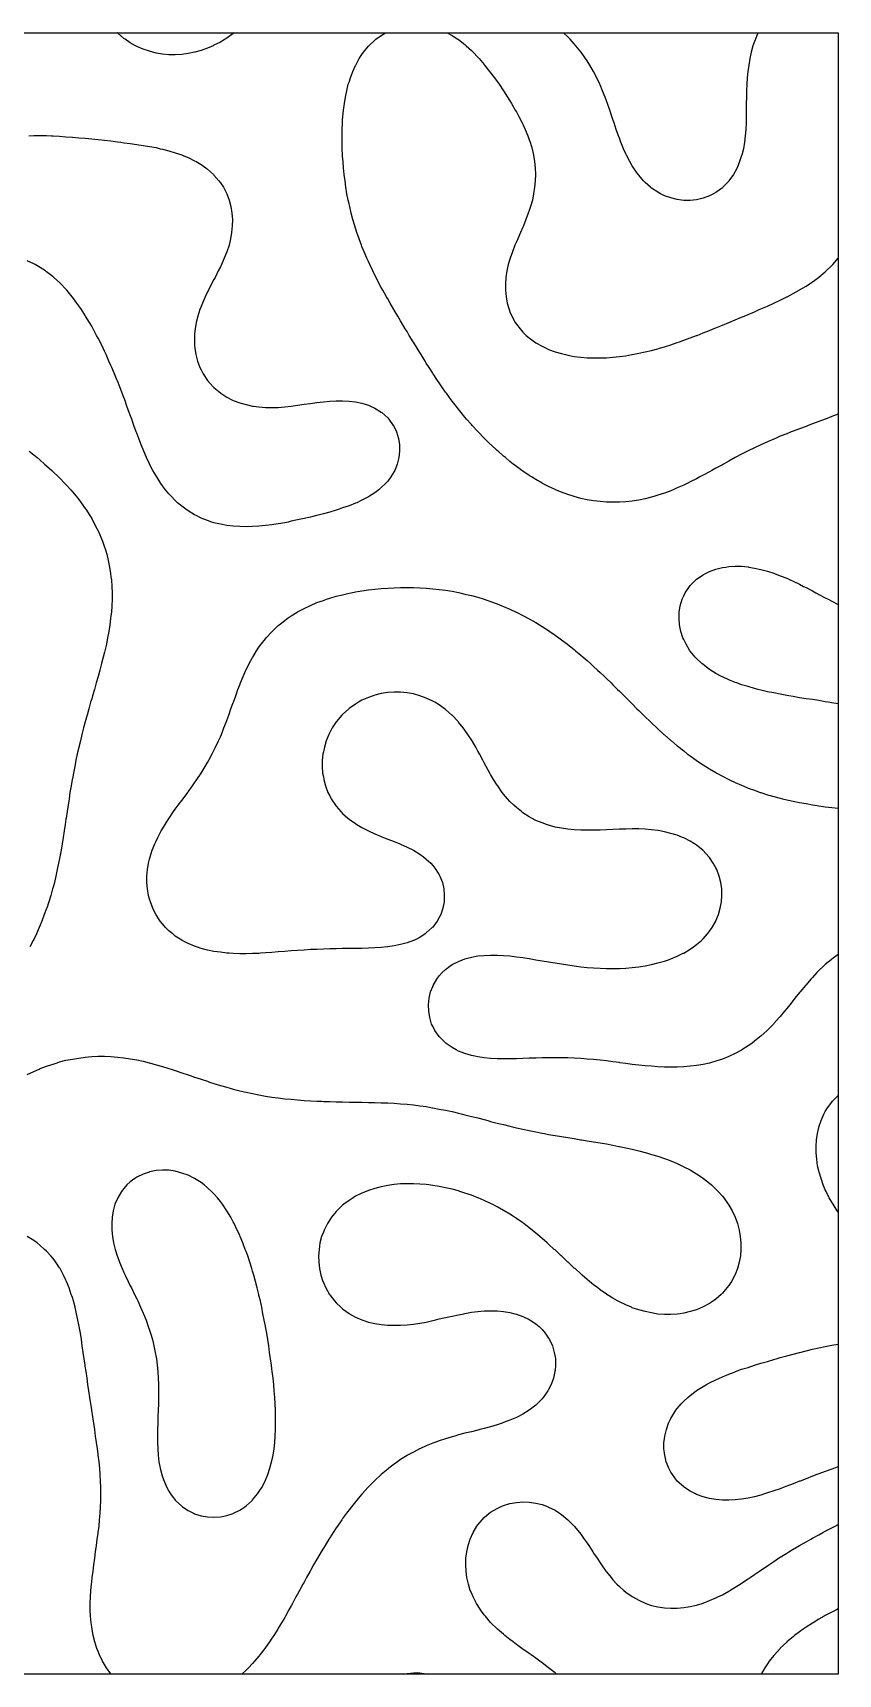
# Model space of a CAD drawing. Header units: metres. Extents: x 0 to 255, y 0 to 255.
# Drawn here: x 129.9 to 255, y 0 to 255 of the extents above; entities that cross this region are included whole.
import ezdxf

# ---------------------------------------------------------------- set-up
doc = ezdxf.new("R2010")
doc.units = ezdxf.units.M

msp = doc.modelspace()

# ---------------------------------------------------------------- linework, layer by layer
for points in [[(0, 0), (0, 255), (255, 255), (255, 0), (0, 0)], [(161.16, 255), (161, 254.87), (160, 254.19), (159.72, 254), (159, 253.56), (158, 253.06), (157.89, 253), (157, 252.61), (156, 252.28), (155.04, 252), (155, 251.99), (154, 251.77), (153, 251.64), (152, 251.59), (151, 251.6), (150, 251.69), (149, 251.86), (148.48, 252), (148, 252.13), (147, 252.46), (146, 252.88), (145.79, 253), (145, 253.45), (144.18, 254), (144, 254.14), (143, 254.98), (142.98, 255)], [(255, 195.74), (254, 195.37), (253.04, 195), (253, 194.98), (252, 194.61), (251, 194.26), (250.35, 194), (250, 193.86), (249, 193.5), (248, 193.12), (247.71, 193), (247, 192.71), (246, 192.33), (245.25, 192), (245, 191.89), (244, 191.46), (243, 191), (243, 191), (242, 190.53), (241, 190.04), (240.93, 190), (240, 189.52), (239, 189), (239, 189), (238, 188.46), (237.17, 188), (237, 187.9), (236, 187.37), (235.35, 187), (235, 186.8), (234, 186.27), (233.51, 186), (233, 185.72), (232, 185.23), (231.55, 185), (231, 184.72), (230, 184.29), (229.34, 184), (229, 183.85), (228, 183.48), (227, 183.16), (226.51, 183), (226, 182.84), (225, 182.6), (224, 182.41), (223, 182.26), (222, 182.15), (221, 182.09), (220, 182.07), (219, 182.1), (218, 182.18), (217, 182.3), (216, 182.46), (215, 182.66), (214, 182.94), (213.81, 183), (213, 183.27), (212, 183.62), (211.1, 184), (211, 184.05), (210, 184.51), (209.06, 185), (209, 185.03), (208, 185.6), (207.36, 186), (207, 186.24), (206, 186.9), (205.86, 187), (205, 187.63), (204.52, 188), (204, 188.41), (203.29, 189), (203, 189.25), (202.14, 190), (202, 190.13), (201.06, 191), (201, 191.05), (200.03, 192), (200, 192.03), (199.07, 193), (199, 193.07), (198.15, 194), (198, 194.16), (197.27, 195), (197, 195.31), (196.43, 196), (196, 196.52), (195.62, 197), (195, 197.8), (194.85, 198), (194.13, 199), (194, 199.18), (193.42, 200), (193, 200.61), (192.73, 201), (192.09, 202), (192, 202.13), (191.44, 203), (191, 203.69), (190.8, 204), (190.2, 205), (190, 205.31), (189.57, 206), (189, 206.94), (188.96, 207), (188.36, 208), (188, 208.59), (187.74, 209), (187.16, 210), (187, 210.25), (186.55, 211), (186, 211.93), (185.96, 212), (185.38, 213), (185, 213.65), (184.79, 214), (184.26, 215), (184, 215.45), (183.69, 216), (183.19, 217), (183, 217.36), (182.67, 218), (182.22, 219), (182, 219.45), (181.74, 220), (181.33, 221), (181, 221.81), (180.92, 222), (180.55, 223), (180.22, 224), (180, 224.64), (179.88, 225), (179.59, 226), (179.34, 227), (179.1, 228), (179, 228.42), (178.86, 229), (178.67, 230), (178.51, 231), (178.38, 232), (178.26, 233), (178.15, 234), (178.06, 235), (178, 235.8), (177.98, 236), (177.93, 237), (177.9, 238), (177.9, 239), (177.92, 240), (177.97, 241), (178, 241.42), (178.05, 242), (178.15, 243), (178.28, 244), (178.44, 245), (178.63, 246), (178.88, 247), (179, 247.36), (179.21, 248), (179.57, 249), (180, 249.94), (180.03, 250), (180.57, 251), (181, 251.64), (181.26, 252), (182, 252.91), (182.09, 253), (183, 253.86), (183.17, 254), (184, 254.6), (184.66, 255)], [(194.25, 255), (195, 254.59), (195.91, 254), (196, 253.94), (197, 253.17), (197.2, 253), (198, 252.27), (198.27, 252), (199, 251.23), (199.21, 251), (200, 250.07), (200.06, 250), (200.84, 249), (201, 248.8), (201.59, 248), (202, 247.43), (202.31, 247), (202.98, 246), (203, 245.97), (203.63, 245), (204, 244.42), (204.26, 244), (204.83, 243), (205, 242.72), (205.4, 242), (205.9, 241), (206, 240.8), (206.38, 240), (206.77, 239), (207, 238.38), (207.14, 238), (207.43, 237), (207.65, 236), (207.81, 235), (207.92, 234), (207.96, 233), (207.93, 232), (207.83, 231), (207.68, 230), (207.48, 229), (207.21, 228), (207, 227.4), (206.85, 227), (206.49, 226), (206.08, 225), (206, 224.82), (205.63, 224), (205.22, 223), (205, 222.52), (204.77, 222), (204.4, 221), (204.05, 220), (204, 219.85), (203.74, 219), (203.52, 218), (203.38, 217), (203.3, 216), (203.31, 215), (203.39, 214), (203.57, 213), (203.86, 212), (204, 211.67), (204.29, 211), (204.83, 210), (205, 209.76), (205.57, 209), (206, 208.52), (206.53, 208), (207, 207.59), (207.8, 207), (208, 206.86), (209, 206.3), (209.61, 206), (210, 205.81), (211, 205.45), (212, 205.16), (212.64, 205), (213, 204.91), (214, 204.72), (215, 204.6), (216, 204.53), (217, 204.49), (218, 204.49), (219, 204.53), (220, 204.59), (221, 204.69), (222, 204.83), (222.93, 205), (223, 205.01), (224, 205.22), (225, 205.43), (226, 205.66), (227, 205.93), (227.21, 206), (228, 206.24), (229, 206.54), (230, 206.87), (230.35, 207), (231, 207.24), (232, 207.59), (233, 207.97), (233.07, 208), (234, 208.37), (235, 208.75), (235.59, 209), (236, 209.18), (237, 209.57), (238, 209.99), (238.02, 210), (239, 210.41), (240, 210.82), (240.41, 211), (241, 211.26), (242, 211.67), (242.74, 212), (243, 212.12), (244, 212.55), (244.99, 213), (245, 213.01), (246, 213.48), (247, 213.96), (247.07, 214), (248, 214.49), (248.92, 215), (249, 215.05), (250, 215.64), (250.54, 216), (251, 216.32), (251.94, 217), (252, 217.05), (253, 217.88), (253.13, 218), (254, 218.84), (254.15, 219), (255, 219.99)], [(242.53, 255), (242.13, 254), (242, 253.66), (241.76, 253), (241.49, 252), (241.28, 251), (241.1, 250), (241, 249.32), (240.95, 249), (240.85, 248), (240.78, 247), (240.75, 246), (240.73, 245), (240.72, 244), (240.72, 243), (240.71, 242), (240.68, 241), (240.64, 240), (240.56, 239), (240.45, 238), (240.28, 237), (240.02, 236), (240, 235.94), (239.69, 235), (239.29, 234), (239, 233.47), (238.72, 233), (238.02, 232), (238, 231.97), (237.07, 231), (237, 230.94), (236, 230.21), (235.65, 230), (235, 229.65), (234, 229.3), (233, 229.06), (232.49, 229), (232, 228.94), (231, 228.95), (230.65, 229), (230, 229.09), (229, 229.34), (228, 229.69), (227.4, 230), (227, 230.22), (226, 230.88), (225.86, 231), (225, 231.76), (224.76, 232), (224, 232.88), (223.9, 233), (223.22, 234), (223, 234.34), (222.6, 235), (222.1, 236), (222, 236.21), (221.63, 237), (221.25, 238), (221, 238.62), (220.85, 239), (220.51, 240), (220.18, 241), (220, 241.51), (219.83, 242), (219.5, 243), (219.17, 244), (219, 244.42), (218.78, 245), (218.4, 246), (218, 246.92), (217.96, 247), (217.5, 248), (217, 248.97), (216.98, 249), (216.41, 250), (216, 250.64), (215.76, 251), (215.05, 252), (215, 252.07), (214.25, 253), (214, 253.29), (213.35, 254), (213, 254.36), (212.34, 255)], [(129.24, 239), (130, 239.03), (131, 239.04), (132, 239.03), (132.76, 239), (133, 238.99), (134, 238.93), (135, 238.86), (136, 238.78), (137, 238.7), (138, 238.61), (139, 238.52), (140, 238.42), (141, 238.32), (142, 238.2), (143, 238.08), (143.53, 238), (144, 237.93), (145, 237.79), (146, 237.65), (147, 237.51), (148, 237.35), (149, 237.16), (149.65, 237), (150, 236.91), (151, 236.66), (152, 236.38), (153, 236.03), (153.06, 236), (154, 235.61), (155, 235.13), (155.23, 235), (156, 234.53), (156.75, 234), (157, 233.81), (157.91, 233), (158, 232.91), (158.78, 232), (159, 231.71), (159.47, 231), (159.99, 230), (160, 229.98), (160.39, 229), (160.64, 228), (160.8, 227), (160.87, 226), (160.85, 225), (160.75, 224), (160.58, 223), (160.34, 222), (160.01, 221), (160, 220.99), (159.6, 220), (159.18, 219), (159, 218.66), (158.66, 218), (158.17, 217), (158, 216.7), (157.63, 216), (157.13, 215), (157, 214.75), (156.63, 214), (156.21, 213), (156, 212.48), (155.8, 212), (155.5, 211), (155.26, 210), (155.08, 209), (155, 208.22), (154.97, 208), (154.96, 207), (155, 206.44), (155.03, 206), (155.2, 205), (155.45, 204), (155.81, 203), (156, 202.64), (156.34, 202), (157, 201), (157, 201), (157.88, 200), (158, 199.88), (159, 199.05), (159.07, 199), (160, 198.41), (160.8, 198), (161, 197.89), (162, 197.51), (163, 197.24), (164, 197.02), (164.13, 197), (165, 196.87), (166, 196.79), (167, 196.77), (168, 196.8), (169, 196.88), (169.98, 197), (170, 197), (171, 197.15), (172, 197.29), (173, 197.43), (174, 197.56), (175, 197.68), (176, 197.77), (177, 197.83), (178, 197.84), (179, 197.78), (180, 197.66), (181, 197.46), (182, 197.15), (182.32, 197), (183, 196.68), (184, 196.06), (184.08, 196), (185, 195.17), (185.16, 195), (185.87, 194), (186, 193.77), (186.38, 193), (186.68, 192), (186.83, 191), (186.85, 190), (186.74, 189), (186.49, 188), (186.09, 187), (186, 186.85), (185.49, 186), (185, 185.36), (184.68, 185), (184, 184.34), (183.6, 184), (183, 183.54), (182.17, 183), (182, 182.89), (181, 182.38), (180.19, 182), (180, 181.91), (179, 181.52), (178, 181.18), (177.48, 181), (177, 180.84), (176, 180.55), (175, 180.29), (174, 180.02), (173.93, 180), (173, 179.76), (172, 179.53), (171, 179.32), (170, 179.11), (169.51, 179), (169, 178.89), (168, 178.71), (167, 178.56), (166, 178.44), (165, 178.35), (164, 178.3), (163, 178.27), (162, 178.29), (161, 178.36), (160, 178.47), (159, 178.64), (158, 178.89), (157.69, 179), (157, 179.24), (156, 179.62), (155.25, 180), (155, 180.13), (154, 180.72), (153.61, 181), (153, 181.46), (152.36, 182), (152, 182.33), (151.34, 183), (151, 183.38), (150.48, 184), (150, 184.64), (149.73, 185), (149.11, 186), (149, 186.17), (148.52, 187), (148.01, 188), (148, 188.02), (147.54, 189), (147.11, 190), (147, 190.25), (146.68, 191), (146.32, 192), (146, 192.81), (145.92, 193), (145.56, 194), (145.22, 195), (145, 195.58), (144.84, 196), (144.49, 197), (144.13, 198), (144, 198.33), (143.74, 199), (143.38, 200), (143, 200.93), (142.97, 201), (142.56, 202), (142.15, 203), (142, 203.33), (141.69, 204), (141.26, 205), (141, 205.53), (140.77, 206), (140.3, 207), (140, 207.56), (139.76, 208), (139.24, 209), (139, 209.41), (138.66, 210), (138.06, 211), (138, 211.1), (137.42, 212), (137, 212.6), (136.71, 213), (136, 213.95), (135.96, 214), (135.14, 215), (135, 215.15), (134.2, 216), (134, 216.2), (133.12, 217), (133, 217.11), (132, 217.88), (131.83, 218), (131, 218.55), (130.21, 219), (130, 219.12), (129, 219.57)], [(129.3, 190), (130, 189.43), (130.51, 189), (131, 188.59), (131.68, 188), (132, 187.72), (132.8, 187), (133, 186.81), (133.85, 186), (134, 185.85), (134.83, 185), (135, 184.82), (135.74, 184), (136, 183.71), (136.59, 183), (137, 182.49), (137.38, 182), (138, 181.12), (138.09, 181), (138.71, 180), (139, 179.53), (139.31, 179), (139.81, 178), (140, 177.61), (140.29, 177), (140.67, 176), (141, 175.09), (141.04, 175), (141.34, 174), (141.57, 173), (141.77, 172), (141.93, 171), (142, 170.49), (142.07, 170), (142.15, 169), (142.19, 168), (142.18, 167), (142.14, 166), (142.07, 165), (142, 164.43), (141.95, 164), (141.81, 163), (141.65, 162), (141.48, 161), (141.29, 160), (141.05, 159), (141, 158.8), (140.79, 158), (140.54, 157), (140.29, 156), (140, 155.01), (140, 155), (139.7, 154), (139.43, 153), (139.15, 152), (139, 151.54), (138.83, 151), (138.55, 150), (138.29, 149), (138.01, 148), (138, 147.98), (137.73, 147), (137.48, 146), (137.25, 145), (137, 144), (137, 143.99), (136.76, 143), (136.56, 142), (136.37, 141), (136.18, 140), (136, 139.09), (135.98, 139), (135.79, 138), (135.63, 137), (135.48, 136), (135.34, 135), (135.19, 134), (135.03, 133), (135, 132.84), (134.86, 132), (134.71, 131), (134.56, 130), (134.41, 129), (134.25, 128), (134.06, 127), (134, 126.73), (133.85, 126), (133.64, 125), (133.43, 124), (133.2, 123), (133, 122.28), (132.92, 122), (132.63, 121), (132.35, 120), (132.01, 119), (132, 118.98), (131.64, 118), (131.28, 117), (131, 116.36), (130.84, 116), (130.41, 115), (130, 114.16), (129.91, 114), (129.41, 113)], [(255, 150.73), (254, 150.9), (253.46, 151), (253, 151.08), (252, 151.25), (251, 151.4), (250, 151.55), (249, 151.7), (248, 151.87), (247.33, 152), (247, 152.07), (246, 152.26), (245, 152.44), (244, 152.64), (243, 152.87), (242.52, 153), (242, 153.14), (241, 153.42), (240, 153.71), (239.23, 154), (239, 154.09), (238, 154.48), (237, 154.94), (236.89, 155), (236, 155.48), (235.16, 156), (235, 156.11), (234, 156.84), (233.82, 157), (233, 157.77), (232.78, 158), (232, 158.96), (231.97, 159), (231.36, 160), (231, 160.73), (230.87, 161), (230.54, 162), (230.36, 163), (230.28, 164), (230.31, 165), (230.46, 166), (230.75, 167), (231, 167.52), (231.24, 168), (231.9, 169), (232, 169.12), (232.87, 170), (233, 170.11), (234, 170.79), (234.37, 171), (235, 171.32), (236, 171.66), (237, 171.91), (237.56, 172), (238, 172.07), (239, 172.14), (240, 172.12), (241, 172.02), (241.11, 172), (242, 171.85), (243, 171.64), (244, 171.38), (245, 171.05), (245.13, 171), (246, 170.66), (247, 170.27), (247.56, 170), (248, 169.79), (249, 169.33), (249.63, 169), (250, 168.8), (251, 168.3), (251.54, 168), (252, 167.75), (253, 167.24), (253.44, 167), (254, 166.7), (255, 166.21)], [(255, 111.82), (254, 111.09), (253.89, 111), (253, 110.25), (252.73, 110), (252, 109.3), (251.7, 109), (251, 108.25), (250.77, 108), (250, 107.11), (249.91, 107), (249.09, 106), (249, 105.89), (248.29, 105), (248, 104.64), (247.49, 104), (247, 103.4), (246.67, 103), (246, 102.2), (245.82, 102), (245, 101.08), (244.93, 101), (244, 100.05), (243.94, 100), (243, 99.14), (242.84, 99), (242, 98.33), (241.57, 98), (241, 97.6), (240.05, 97), (240, 96.97), (239, 96.43), (238.09, 96), (238, 95.96), (237, 95.56), (236, 95.24), (235.17, 95), (235, 94.95), (234, 94.72), (233, 94.56), (232, 94.44), (231, 94.37), (230, 94.33), (229, 94.32), (228, 94.33), (227, 94.38), (226, 94.44), (225, 94.52), (224, 94.62), (223, 94.73), (222, 94.86), (221.04, 95), (221, 95.01), (220, 95.15), (219, 95.28), (218, 95.39), (217, 95.48), (216, 95.57), (215, 95.64), (214, 95.69), (213, 95.73), (212, 95.76), (211, 95.77), (210, 95.76), (209, 95.74), (208, 95.71), (207, 95.68), (206, 95.64), (205, 95.61), (204, 95.59), (203, 95.58), (202, 95.6), (201, 95.65), (200, 95.74), (199, 95.89), (198.56, 96), (198, 96.13), (197, 96.42), (196, 96.8), (195.63, 97), (195, 97.35), (194.08, 98), (194, 98.06), (193.05, 99), (193, 99.06), (192.35, 100), (192, 100.67), (191.83, 101), (191.53, 102), (191.37, 103), (191.34, 104), (191.44, 105), (191.66, 106), (192, 106.83), (192.08, 107), (192.64, 108), (193, 108.47), (193.47, 109), (194, 109.5), (194.66, 110), (195, 110.23), (196, 110.74), (196.64, 111), (197, 111.14), (198, 111.41), (199, 111.58), (200, 111.67), (201, 111.72), (202, 111.71), (203, 111.66), (204, 111.58), (205, 111.47), (206, 111.34), (207, 111.19), (208, 111), (208.02, 111), (209, 110.82), (210, 110.65), (211, 110.49), (212, 110.34), (213, 110.2), (214, 110.05), (214.36, 110), (215, 109.91), (216, 109.8), (217, 109.72), (218, 109.66), (219, 109.63), (220, 109.62), (221, 109.64), (222, 109.69), (223, 109.77), (224, 109.89), (224.62, 110), (225, 110.07), (226, 110.26), (227, 110.49), (228, 110.76), (228.64, 111), (229, 111.14), (230, 111.54), (230.93, 112), (231, 112.04), (232, 112.62), (232.53, 113), (233, 113.36), (233.74, 114), (234, 114.26), (234.67, 115), (235, 115.42), (235.42, 116), (235.97, 117), (236, 117.06), (236.4, 118), (236.68, 119), (236.86, 120), (236.93, 121), (236.9, 122), (236.75, 123), (236.51, 124), (236.14, 125), (236, 125.26), (235.59, 126), (235, 126.86), (234.89, 127), (234, 127.95), (233.95, 128), (233, 128.77), (232.67, 129), (232, 129.42), (231, 129.91), (230.81, 130), (230, 130.33), (229, 130.63), (228, 130.86), (227.28, 131), (227, 131.06), (226, 131.19), (225, 131.27), (224, 131.31), (223, 131.32), (222, 131.3), (221, 131.27), (220, 131.22), (219, 131.18), (218, 131.14), (217, 131.11), (216, 131.1), (215, 131.13), (214, 131.19), (213, 131.28), (212, 131.42), (211, 131.61), (210, 131.88), (209.67, 132), (209, 132.25), (208, 132.65), (207.35, 133), (207, 133.2), (206, 133.83), (205.78, 134), (205, 134.63), (204.59, 135), (204, 135.58), (203.62, 136), (203, 136.74), (202.79, 137), (202.09, 138), (202, 138.13), (201.45, 139), (201, 139.76), (200.85, 140), (200.32, 141), (200, 141.57), (199.76, 142), (199.24, 143), (199, 143.42), (198.67, 144), (198.1, 145), (198, 145.15), (197.46, 146), (197, 146.65), (196.74, 147), (196, 147.92), (195.93, 148), (195, 148.98), (194.98, 149), (194, 149.85), (193.81, 150), (193, 150.58), (192.3, 151), (192, 151.18), (191, 151.63), (190.01, 152), (190, 152), (189, 152.29), (188, 152.46), (187, 152.54), (186, 152.56), (185, 152.49), (184, 152.34), (183, 152.09), (182.75, 152), (182, 151.73), (181, 151.31), (180.46, 151), (180, 150.72), (179, 150.01), (178.98, 150), (178, 149.11), (177.89, 149), (177.05, 148), (177, 147.93), (176.38, 147), (176, 146.3), (175.84, 146), (175.44, 145), (175.16, 144), (175, 143.29), (174.93, 143), (174.82, 142), (174.8, 141), (174.88, 140), (175, 139.39), (175.08, 139), (175.35, 138), (175.71, 137), (176, 136.44), (176.24, 136), (176.89, 135), (177, 134.86), (177.73, 134), (178, 133.72), (178.81, 133), (179, 132.84), (180, 132.14), (180.21, 132), (181, 131.52), (182, 131.01), (182.02, 131), (183, 130.55), (184, 130.15), (184.35, 130), (185, 129.73), (186, 129.36), (186.87, 129), (187, 128.94), (188, 128.5), (189, 128), (189, 128), (190, 127.4), (190.55, 127), (191, 126.64), (191.68, 126), (192, 125.65), (192.5, 125), (193, 124.17), (193.1, 124), (193.49, 123), (193.71, 122), (193.8, 121), (193.75, 120), (193.57, 119), (193.24, 118), (193, 117.55), (192.69, 117), (192, 116.08), (191.93, 116), (191, 115.15), (190.81, 115), (190, 114.47), (189.05, 114), (189, 113.98), (188, 113.6), (187, 113.35), (186, 113.16), (185, 113), (184.96, 113), (184, 112.89), (183, 112.83), (182, 112.79), (181, 112.76), (180, 112.75), (179, 112.74), (178, 112.73), (177, 112.71), (176, 112.69), (175, 112.65), (174, 112.61), (173, 112.56), (172, 112.5), (171, 112.44), (170, 112.37), (169, 112.29), (168, 112.21), (167, 112.13), (166, 112.05), (165.23, 112), (165, 111.98), (164, 111.94), (163, 111.91), (162, 111.91), (161, 111.95), (160.39, 112), (160, 112.03), (159, 112.15), (158, 112.3), (157, 112.49), (156, 112.75), (155.28, 113), (155, 113.11), (154, 113.52), (153.07, 114), (153, 114.04), (152, 114.68), (151.59, 115), (151, 115.5), (150.49, 116), (150, 116.55), (149.64, 117), (149, 117.99), (148.99, 118), (148.49, 119), (148.13, 120), (148, 120.42), (147.83, 121), (147.66, 122), (147.59, 123), (147.59, 124), (147.67, 125), (147.84, 126), (148, 126.62), (148.1, 127), (148.42, 128), (148.79, 129), (149, 129.44), (149.28, 130), (149.79, 131), (150, 131.35), (150.4, 132), (151, 132.93), (151.05, 133), (151.73, 134), (152, 134.37), (152.46, 135), (153, 135.72), (153.21, 136), (153.93, 137), (154, 137.09), (154.65, 138), (155, 138.49), (155.36, 139), (156, 139.98), (156.01, 140), (156.63, 141), (157, 141.63), (157.22, 142), (157.74, 143), (158, 143.49), (158.26, 144), (158.71, 145), (159, 145.65), (159.16, 146), (159.55, 147), (159.93, 148), (160, 148.17), (160.32, 149), (160.65, 150), (161, 150.96), (161.02, 151), (161.38, 152), (161.73, 153), (162, 153.68), (162.13, 154), (162.53, 155), (162.98, 156), (163, 156.04), (163.47, 157), (164, 157.97), (164.02, 158), (164.62, 159), (165, 159.54), (165.33, 160), (166, 160.85), (166.13, 161), (167, 161.96), (167.04, 162), (168, 162.9), (168.12, 163), (169, 163.7), (169.4, 164), (170, 164.42), (170.95, 165), (171, 165.03), (172, 165.56), (172.9, 166), (173, 166.05), (174, 166.47), (175, 166.82), (175.49, 167), (176, 167.18), (177, 167.46), (178, 167.7), (179, 167.93), (179.3, 168), (180, 168.15), (181, 168.32), (182, 168.46), (183, 168.57), (184, 168.66), (185, 168.73), (186, 168.78), (187, 168.82), (188, 168.82), (189, 168.81), (190, 168.77), (191, 168.71), (192, 168.63), (193, 168.53), (194, 168.4), (195, 168.25), (196, 168.05), (196.19, 168), (197, 167.81), (198, 167.57), (199, 167.31), (199.98, 167), (200, 166.99), (201, 166.65), (202, 166.3), (202.72, 166), (203, 165.88), (204, 165.46), (204.97, 165), (205, 164.99), (206, 164.48), (206.9, 164), (207, 163.94), (208, 163.38), (208.61, 163), (209, 162.75), (210, 162.12), (210.18, 162), (211, 161.43), (211.6, 161), (212, 160.7), (212.94, 160), (213, 159.95), (214, 159.17), (214.2, 159), (215, 158.33), (215.39, 158), (216, 157.47), (216.52, 157), (217, 156.57), (217.61, 156), (218, 155.64), (218.67, 155), (219, 154.69), (219.71, 154), (220, 153.72), (220.73, 153), (221, 152.73), (221.73, 152), (222, 151.73), (222.73, 151), (223, 150.73), (223.73, 150), (224, 149.74), (224.75, 149), (225, 148.75), (225.78, 148), (226, 147.79), (226.84, 147), (227, 146.85), (227.93, 146), (228, 145.94), (229, 145.07), (229.08, 145), (230, 144.24), (230.29, 144), (231, 143.43), (231.56, 143), (232, 142.67), (232.94, 142), (233, 141.95), (234, 141.29), (234.45, 141), (235, 140.65), (236, 140.07), (236.12, 140), (237, 139.51), (238, 139.01), (238.01, 139), (239, 138.53), (240, 138.1), (240.23, 138), (241, 137.67), (242, 137.32), (242.9, 137), (243, 136.96), (244, 136.64), (245, 136.36), (246, 136.1), (246.36, 136), (247, 135.83), (248, 135.61), (249, 135.42), (250, 135.25), (251, 135.07), (251.43, 135), (252, 134.9), (253, 134.77), (254, 134.65), (255, 134.56)], [(129, 93.19), (130, 93.64), (130.82, 94), (131, 94.08), (132, 94.46), (133, 94.79), (133.66, 95), (134, 95.11), (135, 95.37), (136, 95.56), (137, 95.72), (138, 95.85), (139, 95.94), (140, 95.99), (141, 95.99), (142, 95.95), (143, 95.86), (144, 95.75), (145, 95.61), (146, 95.44), (147, 95.24), (147.91, 95), (148, 94.97), (149, 94.69), (150, 94.42), (151, 94.12), (151.33, 94), (152, 93.77), (153, 93.45), (154, 93.12), (154.32, 93), (155, 92.75), (156, 92.44), (157, 92.11), (157.32, 92), (158, 91.77), (159, 91.48), (160, 91.2), (160.67, 91), (161, 90.9), (162, 90.64), (163, 90.42), (164, 90.21), (165, 90), (165, 90), (166, 89.8), (167, 89.65), (168, 89.52), (169, 89.41), (170, 89.31), (171, 89.23), (172, 89.15), (173, 89.09), (174, 89.03), (174.74, 89), (175, 88.99), (176, 88.95), (177, 88.93), (178, 88.91), (179, 88.89), (180, 88.88), (181, 88.86), (182, 88.84), (183, 88.82), (184, 88.78), (185, 88.74), (186, 88.69), (187, 88.62), (188, 88.54), (189, 88.44), (190, 88.32), (191, 88.18), (191.98, 88), (192, 88), (193, 87.8), (194, 87.6), (195, 87.4), (196, 87.17), (196.64, 87), (197, 86.9), (198, 86.65), (199, 86.41), (200, 86.16), (200.57, 86), (201, 85.88), (202, 85.62), (203, 85.39), (204, 85.15), (204.6, 85), (205, 84.9), (206, 84.67), (207, 84.47), (208, 84.28), (209, 84.07), (209.35, 84), (210, 83.86), (211, 83.68), (212, 83.52), (213, 83.37), (214, 83.21), (215, 83.03), (215.17, 83), (216, 82.85), (217, 82.69), (218, 82.53), (219, 82.37), (220, 82.19), (220.92, 82), (221, 81.98), (222, 81.76), (223, 81.55), (224, 81.33), (225, 81.07), (225.22, 81), (226, 80.76), (227, 80.47), (228, 80.13), (228.33, 80), (229, 79.73), (230, 79.33), (230.69, 79), (231, 78.84), (232, 78.33), (232.56, 78), (233, 77.72), (234, 77.06), (234.08, 77), (235, 76.29), (235.33, 76), (236, 75.37), (236.36, 75), (237, 74.28), (237.23, 74), (237.93, 73), (238, 72.89), (238.52, 72), (238.99, 71), (239, 70.98), (239.37, 70), (239.62, 69), (239.79, 68), (239.89, 67), (239.89, 66), (239.8, 65), (239.63, 64), (239.36, 63), (239, 62.11), (238.95, 62), (238.43, 61), (238, 60.37), (237.72, 60), (237, 59.18), (236.82, 59), (236, 58.28), (235.62, 58), (235, 57.58), (234, 57.05), (233.9, 57), (233, 56.61), (232, 56.32), (231, 56.09), (230.43, 56), (230, 55.93), (229, 55.86), (228, 55.87), (227, 55.95), (226.71, 56), (226, 56.12), (225, 56.33), (224, 56.59), (223, 56.94), (222.87, 57), (222, 57.38), (221, 57.85), (220.73, 58), (220, 58.42), (219.07, 59), (219, 59.04), (218, 59.73), (217.64, 60), (217, 60.5), (216.38, 61), (216, 61.32), (215.22, 62), (215, 62.19), (214.11, 63), (214, 63.1), (213.03, 64), (213, 64.03), (212, 64.97), (211.97, 65), (211, 65.9), (210.89, 66), (210, 66.81), (209.79, 67), (209, 67.69), (208.65, 68), (208, 68.54), (207.44, 69), (207, 69.35), (206.13, 70), (206, 70.1), (205, 70.78), (204.68, 71), (204, 71.45), (203.09, 72), (203, 72.05), (202, 72.6), (201.24, 73), (201, 73.13), (200, 73.58), (199.04, 74), (199, 74.02), (198, 74.41), (197, 74.74), (196.2, 75), (196, 75.07), (195, 75.35), (194, 75.56), (193, 75.75), (192, 75.92), (191.41, 76), (191, 76.06), (190, 76.15), (189, 76.2), (188, 76.2), (187, 76.16), (186, 76.06), (185.64, 76), (185, 75.9), (184, 75.7), (183, 75.46), (182, 75.14), (181.66, 75), (181, 74.72), (180, 74.24), (179.61, 74), (179, 73.61), (178.19, 73), (178, 72.84), (177.11, 72), (177, 71.88), (176.28, 71), (176, 70.59), (175.62, 70), (175.13, 69), (175, 68.68), (174.73, 68), (174.48, 67), (174.33, 66), (174.26, 65), (174.29, 64), (174.4, 63), (174.6, 62), (174.93, 61), (175, 60.84), (175.38, 60), (175.96, 59), (176, 58.94), (176.72, 58), (177, 57.69), (177.72, 57), (178, 56.76), (179, 56.05), (179.09, 56), (180, 55.49), (181, 55.06), (181.16, 55), (182, 54.71), (183, 54.48), (184, 54.33), (185, 54.24), (186, 54.2), (187, 54.22), (188, 54.29), (189, 54.4), (190, 54.54), (191, 54.71), (192, 54.93), (192.28, 55), (193, 55.18), (194, 55.4), (195, 55.61), (196, 55.82), (196.81, 56), (197, 56.04), (198, 56.22), (199, 56.35), (200, 56.44), (201, 56.47), (202, 56.45), (203, 56.37), (204, 56.2), (204.75, 56), (205, 55.93), (206, 55.57), (207, 55.1), (207.16, 55), (208, 54.44), (208.52, 54), (209, 53.53), (209.46, 53), (210, 52.22), (210.14, 52), (210.59, 51), (210.88, 50), (211, 49.32), (211.06, 49), (211.09, 48), (211, 47.16), (210.98, 47), (210.75, 46), (210.4, 45), (210, 44.23), (209.87, 44), (209.17, 43), (209, 42.8), (208.23, 42), (208, 41.79), (207, 41.03), (206.96, 41), (206, 40.41), (205.24, 40), (205, 39.87), (204, 39.45), (203, 39.08), (202.79, 39), (202, 38.73), (201, 38.45), (200, 38.19), (199.32, 38), (199, 37.91), (198, 37.66), (197, 37.42), (196, 37.17), (195.44, 37), (195, 36.86), (194, 36.57), (193, 36.26), (192.33, 36), (192, 35.87), (191, 35.47), (190, 35.02), (189.96, 35), (189, 34.51), (188.09, 34), (188, 33.95), (187, 33.33), (186.52, 33), (186, 32.62), (185.18, 32), (185, 31.86), (184, 31.02), (183.98, 31), (183, 30.1), (182.9, 30), (182, 29.09), (181.92, 29), (181.01, 28), (181, 27.99), (180.17, 27), (180, 26.8), (179.36, 26), (179, 25.53), (178.59, 25), (178, 24.18), (177.87, 24), (177.19, 23), (177, 22.73), (176.51, 22), (176, 21.2), (175.86, 21), (175.26, 20), (175, 19.58), (174.64, 19), (174.07, 18), (174, 17.89), (173.49, 17), (173, 16.12), (172.93, 16), (172.39, 15), (172, 14.3), (171.83, 14), (171.31, 13), (171, 12.45), (170.75, 12), (170.22, 11), (170, 10.61), (169.65, 10), (169.1, 9), (169, 8.83), (168.51, 8), (168, 7.14), (167.91, 7), (167.29, 6), (167, 5.57), (166.61, 5), (166, 4.13), (165.9, 4), (165.15, 3), (165, 2.82), (164.32, 2), (164, 1.65), (163.39, 1), (163, 0.61), (162.35, 0)], [(255, 71.8), (254.85, 72), (254.2, 73), (254, 73.33), (253.61, 74), (253.12, 75), (253, 75.25), (252.67, 76), (252.34, 77), (252.05, 78), (252, 78.19), (251.81, 79), (251.66, 80), (251.58, 81), (251.57, 82), (251.63, 83), (251.77, 84), (252, 84.94), (252.01, 85), (252.35, 86), (252.76, 87), (253, 87.41), (253.36, 88), (254, 88.87), (254.11, 89), (255, 89.89)], [(155, 24.91), (156, 24.59), (157, 24.42), (158, 24.37), (159, 24.44), (160, 24.63), (161, 24.98), (161.04, 25), (162, 25.48), (162.79, 26), (163, 26.16), (163.93, 27), (164, 27.07), (164.76, 28), (165, 28.33), (165.43, 29), (165.94, 30), (166, 30.12), (166.37, 31), (166.69, 32), (166.96, 33), (167, 33.17), (167.19, 34), (167.35, 35), (167.45, 36), (167.52, 37), (167.57, 38), (167.58, 39), (167.58, 40), (167.55, 41), (167.51, 42), (167.45, 43), (167.38, 44), (167.29, 45), (167.19, 46), (167.06, 47), (167, 47.45), (166.92, 48), (166.78, 49), (166.65, 50), (166.51, 51), (166.37, 52), (166.2, 53), (166.01, 54), (166, 54.05), (165.81, 55), (165.62, 56), (165.42, 57), (165.21, 58), (165, 58.84), (164.96, 59), (164.7, 60), (164.46, 61), (164.19, 62), (164, 62.59), (163.87, 63), (163.56, 64), (163.25, 65), (163, 65.65), (162.86, 66), (162.49, 67), (162.09, 68), (162, 68.18), (161.63, 69), (161.15, 70), (161, 70.27), (160.6, 71), (160.01, 72), (160, 72.01), (159.33, 73), (159, 73.43), (158.54, 74), (158, 74.61), (157.62, 75), (157, 75.58), (156.49, 76), (156, 76.37), (155, 77), (155, 77), (154, 77.5), (153, 77.86), (152.48, 78), (152, 78.13), (151, 78.28), (150, 78.32), (149, 78.24), (148, 78.02), (147.94, 78), (147, 77.67), (146, 77.2), (145.71, 77), (145, 76.48), (144.48, 76), (144, 75.46), (143.64, 75), (143.06, 74), (143, 73.88), (142.62, 73), (142.36, 72), (142.19, 71), (142.12, 70), (142.14, 69), (142.24, 68), (142.4, 67), (142.63, 66), (142.95, 65), (143, 64.87), (143.33, 64), (143.72, 63), (144, 62.42), (144.2, 62), (144.66, 61), (145, 60.33), (145.17, 60), (145.65, 59), (146, 58.3), (146.15, 58), (146.6, 57), (147, 56.1), (147.05, 56), (147.45, 55), (147.8, 54), (148, 53.42), (148.15, 53), (148.43, 52), (148.66, 51), (148.86, 50), (149, 49.25), (149.05, 49), (149.19, 48), (149.29, 47), (149.35, 46), (149.39, 45), (149.4, 44), (149.39, 43), (149.37, 42), (149.34, 41), (149.3, 40), (149.27, 39), (149.24, 38), (149.23, 37), (149.23, 36), (149.27, 35), (149.34, 34), (149.46, 33), (149.62, 32), (149.88, 31), (150, 30.66), (150.24, 30), (150.66, 29), (151, 28.42), (151.27, 28), (152, 27.04), (152.03, 27), (153, 26.09), (153.11, 26), (154, 25.41), (154.82, 25), (155, 24.91)], [(142.06, 0), (142, 0.07), (141.32, 1), (141, 1.5), (140.7, 2), (140.22, 3), (140, 3.52), (139.8, 4), (139.49, 5), (139.25, 6), (139.06, 7), (139, 7.36), (138.9, 8), (138.81, 9), (138.77, 10), (138.77, 11), (138.8, 12), (138.86, 13), (138.96, 14), (139, 14.31), (139.09, 15), (139.22, 16), (139.35, 17), (139.48, 18), (139.61, 19), (139.74, 20), (139.88, 21), (140, 21.88), (140.02, 22), (140.14, 23), (140.24, 24), (140.32, 25), (140.37, 26), (140.4, 27), (140.41, 28), (140.4, 29), (140.37, 30), (140.32, 31), (140.25, 32), (140.15, 33), (140.03, 34), (140, 34.21), (139.89, 35), (139.76, 36), (139.62, 37), (139.49, 38), (139.34, 39), (139.19, 40), (139.02, 41), (139, 41.13), (138.85, 42), (138.7, 43), (138.56, 44), (138.42, 45), (138.28, 46), (138.14, 47), (138, 47.84), (137.97, 48), (137.82, 49), (137.68, 50), (137.54, 51), (137.4, 52), (137.24, 53), (137.06, 54), (137, 54.27), (136.85, 55), (136.64, 56), (136.43, 57), (136.17, 58), (136, 58.51), (135.84, 59), (135.5, 60), (135.11, 61), (135, 61.22), (134.62, 62), (134.09, 63), (134, 63.13), (133.43, 64), (133, 64.56), (132.64, 65), (132, 65.7), (131.69, 66), (131, 66.61), (130.51, 67), (130, 67.37), (129, 67.98)], [(255, 32.22), (254.41, 32), (254, 31.84), (253, 31.5), (252, 31.14), (251.66, 31), (251, 30.74), (250, 30.37), (249.07, 30), (249, 29.97), (248, 29.58), (247, 29.21), (246.46, 29), (246, 28.82), (245, 28.47), (244, 28.15), (243.53, 28), (243, 27.83), (242, 27.57), (241, 27.37), (240, 27.21), (239, 27.09), (238, 27.03), (237, 27.05), (236, 27.14), (235, 27.3), (234, 27.54), (233, 27.9), (232.81, 28), (232, 28.42), (231.11, 29), (231, 29.09), (230, 30), (230, 30), (229.23, 31), (229, 31.38), (228.66, 32), (228.29, 33), (228.05, 34), (228, 34.37), (227.92, 35), (227.92, 36), (228, 36.56), (228.06, 37), (228.3, 38), (228.64, 39), (229, 39.72), (229.16, 40), (229.78, 41), (230, 41.27), (230.61, 42), (231, 42.4), (231.65, 43), (232, 43.3), (232.93, 44), (233, 44.05), (234, 44.68), (234.54, 45), (235, 45.26), (236, 45.74), (236.54, 46), (237, 46.22), (238, 46.61), (239, 46.99), (239.02, 47), (240, 47.36), (241, 47.67), (241.99, 48), (242, 48), (243, 48.32), (244, 48.6), (245, 48.88), (245.37, 49), (246, 49.19), (247, 49.46), (248, 49.71), (249, 49.98), (249.06, 50), (250, 50.25), (251, 50.48), (252, 50.69), (253, 50.89), (253.52, 51), (254, 51.1), (255, 51.26)], [(211.23, 0), (211, 0.19), (210, 0.99), (209.99, 1), (209, 1.74), (208.66, 2), (208, 2.48), (207.27, 3), (207, 3.2), (206, 3.89), (205.85, 4), (205, 4.62), (204.49, 5), (204, 5.38), (203.22, 6), (203, 6.19), (202.07, 7), (202, 7.06), (201.05, 8), (201, 8.05), (200.18, 9), (200, 9.22), (199.43, 10), (199, 10.65), (198.78, 11), (198.28, 12), (198, 12.64), (197.84, 13), (197.53, 14), (197.32, 15), (197.18, 16), (197.12, 17), (197.15, 18), (197.28, 19), (197.48, 20), (197.79, 21), (198, 21.44), (198.27, 22), (198.86, 23), (199, 23.19), (199.67, 24), (200, 24.33), (200.79, 25), (201, 25.16), (202, 25.76), (202.51, 26), (203, 26.23), (204, 26.52), (205, 26.69), (206, 26.76), (207, 26.73), (208, 26.59), (209, 26.36), (209.92, 26), (210, 25.97), (211, 25.46), (211.72, 25), (212, 24.8), (212.98, 24), (213, 23.98), (213.97, 23), (214, 22.97), (214.8, 22), (215, 21.75), (215.55, 21), (216, 20.35), (216.24, 20), (216.88, 19), (217, 18.82), (217.53, 18), (218, 17.3), (218.21, 17), (218.91, 16), (219, 15.88), (219.7, 15), (220, 14.65), (220.61, 14), (221, 13.61), (221.7, 13), (222, 12.75), (223, 12.06), (223.09, 12), (224, 11.49), (225, 11.05), (225.13, 11), (226, 10.69), (227, 10.47), (228, 10.33), (229, 10.27), (230, 10.28), (231, 10.36), (232, 10.5), (233, 10.72), (233.87, 11), (234, 11.04), (235, 11.42), (236, 11.84), (236.32, 12), (237, 12.35), (238, 12.89), (238.18, 13), (239, 13.5), (239.79, 14), (240, 14.14), (241, 14.79), (241.3, 15), (242, 15.48), (242.75, 16), (243, 16.18), (244, 16.84), (244.23, 17), (245, 17.52), (245.73, 18), (246, 18.18), (247, 18.8), (247.32, 19), (248, 19.42), (248.98, 20), (249, 20.01), (250, 20.58), (250.74, 21), (251, 21.15), (252, 21.67), (252.6, 22), (253, 22.22), (254, 22.71), (254.54, 23), (255, 23.24)], [(255, 10.15), (254.72, 10), (254, 9.63), (253, 9.11), (252.81, 9), (252, 8.54), (251.1, 8), (251, 7.94), (250, 7.3), (249.57, 7), (249, 6.59), (248.22, 6), (248, 5.82), (247.03, 5), (247, 4.98), (246, 4.02), (245.98, 4), (245.08, 3), (245, 2.91), (244.3, 2), (244, 1.59), (243.6, 1), (243.03, 0)], [(187.48, 0), (188, 0.11), (189, 0.2), (190, 0.19), (191, 0.07), (191.3, 0)]]:
    msp.add_lwpolyline(points)

doc.saveas('drawing.dxf')
